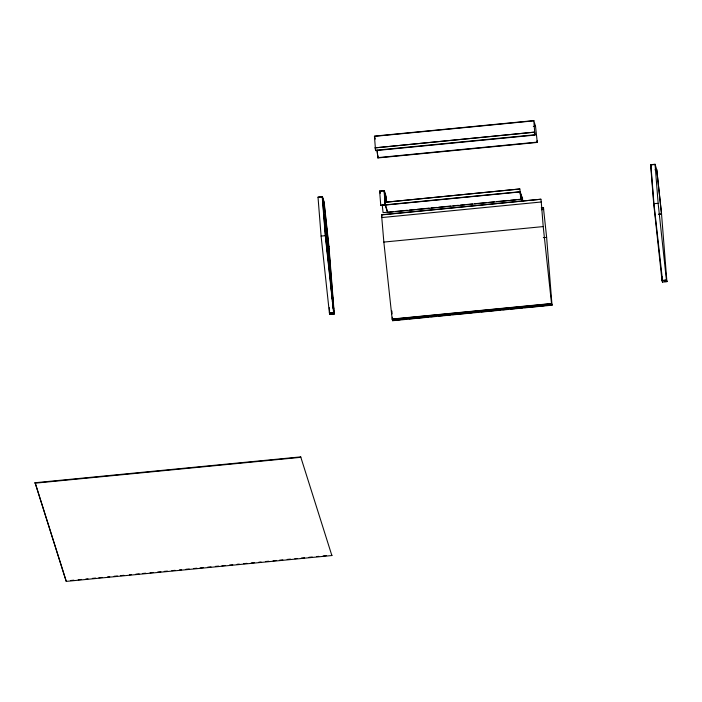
<?xml version="1.0" encoding="UTF-8"?>
<svg xmlns="http://www.w3.org/2000/svg" width="702" height="702" viewBox="0 0 702 702"><rect width="100%" height="100%" fill="white"/><g stroke="black" fill="none" stroke-linecap="round" stroke-linejoin="round"><path stroke-width="1.05" d="M330.905 282.301L331.607 293.19M533.792 120.612L374.429 136.127L375.579 150.597L534.95 135.091L533.792 120.612L535.521 126.22L533.336 126.439M374.456 136.363L533.818 120.849M534.573 132.151L375.219 147.841L534.573 132.151L534.95 135.091M375.552 150.289L534.915 134.775M537.249 142.129L377.878 157.643L377.071 150.123M377.088 150.368L377.904 157.932L537.276 142.418L537.197 140.558M318.032 197.297L322.236 196.893L325.307 235.705L333.59 312.408L329.387 312.811L329.852 314.452L334.284 314.022L328.922 246.402L324.131 202.009L322.429 196.639L318.006 197.069L321.104 236.109M518.173 199.491L522.525 199.07L522.446 197.209L522.542 199.271L387.522 212.416L385.179 204.879L380.765 205.335L379.624 191.067L384.275 190.619L385.977 195.99L386.679 202.474M650.622 164.698L655.045 164.268L656.765 169.849L661.538 214.005L666.9 281.651L662.477 282.081L662.021 280.651L653.711 203.712L650.622 164.698L651.184 166.488M655.071 164.496L650.868 164.909L653.939 203.72L662.67 281.827M654.975 169.814L656.747 169.638L661.547 214.031L658.888 214.285M519.84 188.978L384.836 202.299L519.84 188.978L520.63 196.314L522.086 200.912M380.756 205.309L520.2 191.734L522.525 199.07M520.208 191.918L385.196 205.054L384.819 202.123M522.323 199.298L519.989 191.936L520.63 196.314M393.164 211.662L383.073 212.645L382.257 205.081M395.331 211.451L407.292 210.284M409.468 210.073L414.9 209.547M417.076 209.336L429.036 208.169M431.203 207.959L436.644 207.432M438.82 207.213L450.772 206.055M452.948 205.844L458.388 205.309M460.556 205.098L464.908 204.677M467.084 204.466L472.516 203.94M474.692 203.729L486.653 202.562M488.82 202.351L494.261 201.825M496.437 201.606L508.388 200.447M510.565 200.237L515.996 199.701M381.546 214.742L540.909 199.236L541.268 201.992L543.216 226.588L551.544 303.729L392.172 319.243L383.845 242.076L381.546 214.742L381.897 217.55L541.268 201.992M381.555 214.926L540.909 199.236M541.339 207.695L543.55 207.687L541.365 207.897M541.418 209.565L543.602 209.345L546.63 237.364L543.348 237.653M541.435 209.687L543.62 209.468L543.523 207.485M322.429 196.639L325.517 235.653L321.095 236.083L329.405 313.022L333.827 312.592L334.284 314.022M653.711 203.712L658.143 203.308L655.045 164.268M326.597 246.595L328.694 246.393L323.929 202.237L322.236 196.893M658.379 214.312L661.538 214.005M327.158 246.569L328.922 246.402M383.845 242.076L543.216 226.588M662.223 280.423L666.426 280.01L666.874 281.414L664.768 281.625M662.021 280.651L666.444 280.221L666.9 281.651M329.835 314.215L334.038 313.812L333.09 301.851M504.817 308.81L508.09 308.494M510.275 308.283L514.636 307.853M516.821 307.643L522.279 307.116M524.464 306.897L528.834 306.476M531.01 306.265L536.468 305.73M538.653 305.519L544.111 304.984M546.296 304.773L550.658 304.352M394.796 320.261L400.254 319.726M402.439 319.515L406.8 319.085M408.985 318.875L414.443 318.348M416.628 318.138L428.632 316.962M430.817 316.751L436.275 316.225M438.46 316.005L442.822 315.584M445.007 315.373L450.465 314.838M452.65 314.628L464.654 313.461M466.839 313.25L472.297 312.715M474.482 312.504L478.843 312.074M481.028 311.863L486.486 311.337M488.671 311.126L494.129 310.591M496.314 310.381L500.675 309.951M502.86 309.74L508.318 309.213M510.503 308.994L514.864 308.573M518.146 308.257L522.507 307.827M524.692 307.616L536.697 306.449M538.882 306.239L544.34 305.703M546.525 305.493L551.983 304.958M552.009 305.195L551.526 303.527L392.155 319.033L392.637 320.709L552.009 305.195L546.621 237.337M35.1 482.739L300.71 456.888L331.87 555.536L66.26 581.388L35.1 482.739L66.26 581.388M35.144 483.178L300.754 457.327L300.71 456.888M70.577 580.519L73.842 580.203M78.194 579.782L81.458 579.457M85.811 579.036L87.996 578.825M92.348 578.404L95.612 578.079M98.877 577.764L102.141 577.448M107.59 576.921L109.766 576.702M114.119 576.281L117.383 575.965M120.647 575.649L123.912 575.333M129.361 574.798L131.537 574.587M135.89 574.166L139.154 573.85M142.418 573.525L145.683 573.209M150.044 572.788L153.308 572.472M157.66 572.042L160.925 571.726M164.189 571.41L167.453 571.095M171.815 570.665L175.079 570.349M179.431 569.927L181.607 569.717M185.96 569.287L189.233 568.971M193.585 568.55L196.85 568.234M200.114 567.909L203.378 567.593M207.731 567.172L211.004 566.856M215.356 566.426L218.62 566.11M221.885 565.794L225.149 565.479M229.51 565.049L232.774 564.733M237.127 564.311L239.303 564.101M243.655 563.68L246.92 563.355M251.281 562.934L254.545 562.618M258.898 562.197L261.074 561.977M265.426 561.556L268.69 561.24M273.052 560.819L276.316 560.494M279.58 560.178L282.845 559.863M287.197 559.441L290.47 559.117M294.822 558.695L296.999 558.485M301.351 558.064L304.615 557.739M308.968 557.318L312.241 557.002M316.593 556.581L318.769 556.361M323.122 555.94L326.386 555.624M520.41 196.341L521.867 200.939M374.71 137.03L375.307 139.049M384.363 191.76L385.486 195.331M387.723 212.188L385.398 204.852L384.275 190.619M379.624 191.067L380.194 192.857M380.212 193.085L379.65 191.304L384.073 190.874L385.187 204.905M333.231 307.871L333.397 308.704L331.063 283.134M375.21 147.666L375.579 150.597M332.994 306.204L332.371 300.833M658.134 203.282L666.444 280.221M535.503 126.018L537.276 142.418M385.767 196.218L386.232 200.474M325.517 235.653L333.827 312.592M332.195 299.166L331.686 294.033M551.754 304.247L392.383 319.752M522.542 199.271L522.709 201.035M331.835 555.098L331.87 555.536M662.039 276.632L662.477 282.081M391.874 311.012L392.093 313.926M392.357 317.199L392.637 320.709M328.694 246.393L332.915 299.675M329.317 307.695L329.598 311.179M377.808 155.862L377.904 157.932M331.125 282.283L333.617 308.687L331.125 282.283M324.947 225.298A26.694 0.649 84.4 0 0 329.501 267.453A26.694 0.649 84.4 0 0 326.562 230.396A26.694 0.649 84.4 0 0 324.947 225.298M325.166 225.272A26.694 0.649 84.4 0 0 329.721 267.436A26.694 0.649 84.4 0 0 326.781 230.379A26.694 0.649 84.4 0 0 325.166 225.272"/></g></svg>
